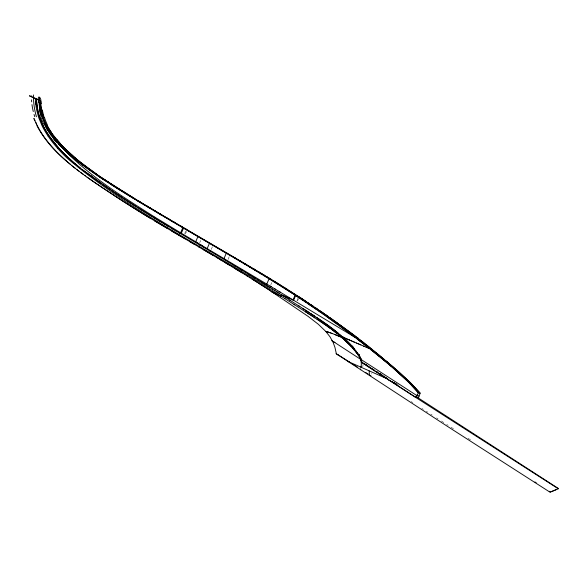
<?xml version="1.0" encoding="UTF-8"?>
<svg xmlns="http://www.w3.org/2000/svg" width="588" height="588" viewBox="0 0 588 588"><rect width="100%" height="100%" fill="white"/><g stroke="black" fill="none" stroke-linecap="round" stroke-linejoin="round"><path stroke-width="0.44" stroke-dasharray="2.94 2.21" d="M184.676 233.568L185.757 231.047M185.396 233.995L186.484 231.474M199.744 242.668L200.692 240.455M211.224 249.474L212.503 246.49M228.048 259.448L229.349 256.397M270.811 284.835L271.781 282.578M297.006 300.608L298.028 298.219M297.55 300.946L298.572 298.572M426.307 411.255L427.785 412.21M430.739 414.106L432.209 415.055M421.839 408.381L423.331 409.344M411.255 401.582L412.783 402.56M443.859 422.566L440.963 420.699M446.74 424.433L448.181 425.359M436.597 417.884L438.053 418.825M451.047 427.211L453.907 429.064M468.048 438.236L470.848 440.052M371.315 374.041L371.263 373.454M363.039 364.479A14.325 13.752 -80.2 0 1 362.796 366.75"/><path stroke-width="0.88" d="M361.135 366.302L360.951 367.441M360.635 369.286L360.554 369.742M197.134 242.631L180.612 232.774L182.787 227.696M181.332 233.208L183.515 228.122M195.708 241.778L197.928 236.589M207.167 248.606L209.431 243.336M223.977 258.61L226.277 253.237M266.783 284.07L269.061 278.763L268.246 278.271M293.037 299.968L295.103 295.154L295.639 295.514L293.588 300.306L288.091 297.785M280.388 295.837L280.807 296.021L281.777 294.978L282.644 295.367M57.345 148.066A216.715 181.633 -51.9 0 0 67.488 158.459C132.425 213.194 210.225 249.51 280.807 296.021L281.77 294.978L290.215 300.402M551.213 491.715L556.799 489.392M556.711 489.4L558.6 488.628L415.995 396.488M556.094 489.686L550.03 492.207L446.858 425.999L338.188 355.02M418.45 398.061L420.148 393.166L411.607 383.898M415.819 397.525L416.245 397.628L418.355 392.762L411.365 384.971M269.451 290.163L308.208 316.447L318.343 324.282L325.767 331.419L327.685 331.977M336.285 353.425L334.94 347.376L333.051 342.245L330 336.814L325.767 331.419L326.347 331.581M325.767 331.419L326.134 331.522M325.987 331.478L327.369 331.882M326.641 331.669L328.295 332.176M327.582 331.955L330.559 332.918M33.538 97.792L29.4 95.793L38.463 99.659L38.698 102.584M328.31 332.176L329.603 332.595M329.794 332.661L332.455 333.602M367.346 365.934L361.245 362.142A11.569 11.106 -80.2 0 0 360.841 360.29L360.841 360.29M331.316 333.19L331.698 333.322M361.804 362.311L361.752 361.914A12.208 11.731 -80.2 0 0 361.385 360.319L361.12 359.496A12.392 11.9 -80.3 0 1 361.811 362.34L361.186 361.752M331.889 333.396L332.646 333.675M332.837 333.741L335.109 334.616M334.351 334.322L335.667 334.844M335.314 334.704L335.91 334.94M360.694 359.364L334.197 342.135M335.858 334.917L336.505 335.182M336.417 335.145L337.725 335.689M370.315 348.662L371.983 349.346L370.808 348.397M368.948 348.096L370.844 348.875M364.156 346.303L366.236 347.17M366.001 347.074L369.345 348.464L368.11 347.493M367.75 347.802L368.411 348.081M363.744 346.126L364.215 346.325M337.688 335.667L338.1 335.844M363.965 346.222L360.811 344.891M337.982 335.792L338.475 335.998M359.819 344.472L360.914 344.935M338.563 336.035L339.144 336.285M338.269 335.917L338.842 336.16M358.063 343.73L359.136 344.186M358.834 344.053L359.9 344.509M356.313 342.98L357.482 343.48M357.342 343.421L358.114 343.752M339.026 336.233L340.136 336.711M354.211 342.084L356.534 343.076M353.726 341.871L352.153 341.194M353.579 341.812L354.505 342.209M340.018 336.659L342.863 338.365M384.361 377.173L383.133 376.643M384.853 377.386L386.088 377.915M387.169 378.385L387.764 378.635M351.367 340.849L352.249 341.238M349.537 340.062L350.83 340.621M343.024 337.211L343.399 337.372M350.705 340.57L351.462 340.893M386.353 378.444L347.861 361.407M345.112 338.122L341.922 336.402M347.875 339.335L349.228 339.923M348.706 339.695L349.764 340.158M345.663 338.365L347.177 339.033M344.906 338.034L347.942 339.364M285.739 296.742L289.487 298.403M284.041 295.992L286.665 297.161M282.475 295.294L284.563 296.227M274.434 293.096L275.037 293.361M274.508 293.125L270.84 291.067M279.212 295.308L280.483 295.882M277.823 294.676L279.102 295.257M276.522 294.088L277.992 294.757M275.654 293.691L276.867 294.243M274.787 293.294L275.956 293.831M275.037 293.405L273.927 292.897M273.06 292.501L274.104 292.978M273.155 292.537L271.347 291.699M39.102 100.144L37.801 99.526L38.22 100.004M39.852 100.497L40.785 100.938L41.035 103.863M34.06 98.034L35.096 98.527M35.618 98.777L36.14 99.019M36.662 99.269L37.698 99.762M357.739 338.129L358.548 338.659M357.857 338.196L349.978 333.572M358.092 338.335L359.929 339.739M354.601 337.1L361.142 342.062M353.182 335.991L354.726 337.167L279.138 291.508M184.514 228.218L226.821 253.009M180.788 236.303L185.323 238.963M176.429 233.745L194.444 244.314M180.597 225.917L186.477 229.364M226.505 252.825L235.274 257.978M172.821 221.345L182.471 227.012M235.075 257.853L241.043 261.366M168.954 219.067L174.496 222.33M222.036 250.745L171.071 220.801M221.823 250.62L231.547 256.339M180.34 236.104L154.512 220.838M171.645 231.003L175.981 233.554M189.424 241.44L199.031 247.019M240.566 261.087L254.839 269.532M167.021 217.935L169.682 219.493M244.931 263.659L246.607 264.651M162.994 215.553L167.124 217.986M163.185 215.664L159.782 213.657M231.341 256.221L236.839 259.462M165.147 217.31L172.798 221.816M236.758 259.411L240.095 261.381M160.134 214.348L165.272 217.384M198.59 246.828L212.9 255.214M157.452 212.275L161.266 214.532M155.261 210.974L157.738 212.444M239.5 261.028L250.179 267.371M243.991 263.696L245.108 264.357M156.834 212.393L161.421 215.105M153.762 210.577L157.584 212.841M179.428 232.973L200.626 245.527M177.216 231.657L180.487 233.598M199.288 244.733L203.896 247.467M167.778 228.651L144.089 214.517M203.191 249.54L217.553 257.985M152.799 209.512L155.548 211.143M151.564 208.777L153.652 210.019M151.572 209.277L154.049 210.747M149.962 208.314L151.858 209.446M150.337 208.542L146.169 206.057M201.419 245.181L271.266 286.76M196.421 242.205L202.14 245.608M175.004 230.342L177.238 231.672M203.345 247.136L209.82 250.988M175.944 230.9L171.652 228.35M209.49 250.789L215.884 254.597M253.898 268.973L256.655 270.62M256.574 270.568L259.264 272.178M249.305 266.849L252.943 269.017M149.867 207.77L151.755 208.894M147.882 206.586L150.337 208.049M147.875 207.072L149.102 207.807M146.64 206.337L142.105 203.617M215.862 254.582L219.53 256.765M172.791 229.026L166.25 225.123M219.368 256.669L225.616 260.403M167.382 225.799L168.447 226.439M217.119 257.801L222.433 260.903M258.139 271.502L264.644 275.412M252.862 268.973L259.381 272.891M254.428 269.907L255.912 270.796M146.103 205.521L147.985 206.645M145.39 205.087L147.051 206.087M144.229 204.396C216.039 248.555 291.619 287.179 358.327 339.21L391.358 365.964L411.027 383.957A170.219 156.878 81.2 0 1 419.259 392.96M143.354 204.367L145.412 205.602M180.612 232.774L154.806 217.119M225.402 260.278L228.151 261.917M228.048 261.858L232.944 264.791M166.331 225.167L156.68 219.346M165.279 224.542L163.192 223.286M219.567 259.264L229.79 265.328M261.109 273.28L262.101 273.876M144.56 204.587L140.495 202.147M144.486 204.8L138.636 201.015M142.406 203.801L134.299 198.913M139.628 202.132L140.855 202.867M270.142 286.084L275.757 289.465M232.282 264.394L235.038 266.055M234.186 265.541L238.081 267.885M224.462 262.197L232.253 266.812M264.078 275.074L273.854 281.005M258.242 272.2L261.417 274.118M140.885 202.382L138.011 200.64M138.4 201.39L139.011 201.765M136.563 200.28L137.79 201.023M274.633 288.789L280.27 292.192M237.912 267.783L240.396 269.282M240.117 269.113L242.153 270.34M161.105 222.029L162.148 222.661M266.54 276.558L267.489 277.132M260.94 273.824L264.269 275.846M138.841 201.405L127.684 194.599M135.402 199.582L119.754 189.968M241.646 270.032L245.63 272.45M159.025 220.772L160.068 221.404M231.841 266.643L242.278 272.92M268.709 277.867L271.127 279.344M263.644 275.463L266.349 277.11M136.365 199.641L136.916 199.971M136.784 199.891L108.655 182.287M132.645 197.906L133.748 198.575M132.094 197.568L131.058 196.936M245.556 272.406L255.523 278.491M157.724 219.986L134.895 205.807M155.739 218.78L154.725 218.163M234.311 268.135L244.821 274.486M150.734 218.486L142.09 213.29M266.092 276.955L270.678 279.756M133.028 197.605L133.814 198.083M130.08 196.341L128.515 195.385M248.099 273.949L250.569 275.456M153.086 217.163L154.181 217.825M272.744 280.329L275.978 282.306M131.462 196.649L132.249 197.127M252.098 276.389L260.499 281.556M151.998 216.494L150.91 215.825M274.964 281.689L277.595 283.306M270.171 279.447L272.398 280.821M129.125 195.209L129.904 195.694M126.949 194.422L127.728 194.9M125.384 193.459L126.163 193.937M143.538 214.106L140.098 212.055M277.191 283.056L279.418 284.43M272.303 280.755L274.633 282.196M128.346 194.731L119.445 189.476M124.061 192.644L124.605 192.982M257.338 279.609L258.654 280.417M148.948 214.613L149.933 215.223M244.432 274.324L247.379 276.066M141.546 212.871L138.114 210.827M279.212 284.305L280.836 285.312M273.92 281.755L275.75 282.887M126.192 193.401L125.119 192.732M122.98 191.975L123.524 192.313M122.444 191.644L121.371 190.975M259.969 281.233L268.848 286.768M154.754 217.09C121.657 196.061 87.671 175.209 60.777 146.25M146.985 213.4L147.963 214.01M280.535 285.121L282.762 286.51M275.544 282.762L278.793 284.783M124.582 192.401L123.517 191.732M120.827 190.637L108.464 182.817M261.285 282.042L266.349 285.202M146.008 212.797L143.082 210.974M246.989 275.904L249.929 277.654M139.554 211.643L137.144 210.225M282.453 286.319L284.996 287.899M277.984 284.276L280.425 285.805M122.98 191.401L121.378 190.394M119.217 189.63L117.607 188.623M249.547 277.499L257.61 282.475M137.599 210.43L135.218 209.027M136.644 209.828L133.3 207.821M284.077 287.326L286.106 288.605M280.219 285.672L283.681 287.848M252.112 279.094L265.203 287.326M141.194 209.791L142.134 210.379M334.954 342.532L334.447 342.216M338.614 355.137L339.011 355.387M285.702 288.348L287.326 289.362M281.343 286.378L282.461 287.084M120.841 190.064L101.364 178.201M117.071 188.292L114.432 186.624M267.665 286.025L270.105 287.554M139.312 208.608L140.253 209.196M134.718 208.63L132.344 207.219M339.114 355.453L340.702 356.46M287.223 289.303L289.458 290.715M283.578 287.789L285.305 288.877M118.21 188.41L118.996 188.902M270.01 287.495L272.611 289.142M131.389 206.616L132.807 207.424M130.433 206.013L131.852 206.822M288.951 290.391L290.884 291.619M284.702 288.495L286.937 289.913M116.652 187.418L117.431 187.91M112.867 185.632L113.646 186.131M272.362 288.98L274.964 290.626M137.438 207.417L138.371 208.012M129.507 205.425L130.903 206.219M344.237 358.695L342.657 357.695M340.996 356.644L342.481 357.585M290.575 291.42L292.412 292.589M285.819 289.2L288.568 290.95M115.873 186.925L114.315 185.933M112.087 185.132L110.522 184.14M274.706 290.465L279.418 293.463M294.044 304.481L306.319 312.301M258.507 283.129L269.12 289.855M136.497 206.822L123.443 198.413M129.977 205.638L127.662 204.249M129.051 205.05L125.817 203.073M363.435 363.09L364.413 363.715M365.31 364.281L366.206 364.854M348.184 361.201L349.684 362.164M344.627 358.945L346.2 359.944M346.597 360.194L347.78 360.951M292.199 292.449L293.949 293.566M287.863 290.501L292.265 293.324M276.728 291.751L277.881 292.486M299.814 306.546L289.686 300.064M280.807 296.021L284.996 298.704M294.522 304.782L284.489 298.373M133.564 204.955L134.233 205.381M127.214 203.874L123.98 201.897M383.699 375.857L384.405 376.313M393.776 382.296L394.423 382.7M395.746 383.552L396.172 383.817M365.383 364.178L366.206 364.7M377.011 371.741L378.062 372.263M380.179 373.608L380.884 374.056M381.921 374.879L382.626 375.328M385.441 377.121L386.147 377.577M391.998 381.311L392.416 381.575M393.688 382.391L394.114 382.656M395.805 383.743L396.231 384.008M397.503 384.824L397.929 385.096M368 366.001L369.154 366.728M369.801 367.14L370.793 367.772M371.601 368.286L372.498 368.867M373.402 369.44L374.299 370.014M379.819 373.534L380.517 373.983M558.24 488.753L410.255 393.931M360.393 368.992L360.767 369.227M365.721 372.395L366.295 372.763M367.449 373.498L368.029 373.872M351.808 363.516L352.513 363.965M353.219 364.413L353.925 364.869M354.63 365.317L355.336 365.765M356.747 366.662L357.453 367.118M293.824 293.493L297.08 295.58M289.399 291.486L290.942 292.471M113.543 185.441L112.264 184.617M279.013 293.206L281.777 294.978A6.453 2.705 42.8 0 1 281.505 294.801L281.233 294.632M298.219 305.525L304.084 309.281M305.326 311.662L310.685 315.102M132.234 204.102L132.903 204.528M125.376 202.698L123.061 201.309M417.068 394.93L418.906 396.106M415.65 396.43L416.877 397.216M370.337 375.342L370.91 375.71M111.801 184.316L98.181 175.702M109.647 183.258L110.478 183.787M107.994 182.515L106.59 181.611M305.26 310.038L309.538 312.801M303.114 308.663L308.369 312.037M307.473 313.044L309.619 314.418M130.911 203.25L131.572 203.676M123.546 201.522L121.282 200.163M296.896 295.455L302.585 299.152M291.832 293.044L293.882 294.368M295.639 295.521L299.402 297.962M130.249 202.831L128.838 201.919M122.657 200.956L120.4 199.589M417.068 395.717L361.135 359.54M298.307 296.367L301.997 298.77M293.463 294.096L298.403 297.308M106.127 181.31L104.84 180.479M310.56 315.021L314.742 317.748M266.107 287.995L269.811 290.31M128.603 201.772L127.567 201.096M120.885 199.81L118.629 198.443M120.003 199.236L117.747 197.869M380.737 374.637L390.733 381.12M381.494 375.298L388.653 379.936M390.447 380.928L416.245 397.628L415.025 396.841M388.242 379.672L410.939 394.372M309.435 312.735L311.662 314.183M109.544 182.861L106.825 181.097M311.743 315.793L312.801 316.484M125.964 200.06L126.765 200.574M118.239 198.09L114.285 195.613M381.267 374.975L361.245 362.142A14.399 13.811 -80.1 0 1 361.098 366.302M366.802 365.758L381.708 375.431M310.508 313.426L320.085 319.784M108.199 181.986L101.944 177.863M104.613 180.325L103.003 179.281M124.369 199.016L125.171 199.538M116.483 196.951L117.357 197.517M115.138 196.164L115.983 196.723M534.977 481.954L536.19 482.748M549.288 491.296L550.456 492.06M302.181 298.888L326.671 315.403L352.815 334.315M314.823 317.799L316.983 319.225M313.852 317.167L314.903 317.851M123.568 198.494L115.123 192.915M122.774 197.972L112.065 190.872M114.785 195.841L108.912 191.967M303.805 299.954L306.649 301.82M298.586 297.425L323.157 314.043L349.331 333.058M312.654 314.83L314.793 316.241M106.604 180.95L105.201 180.024M102.775 179.127L94.712 173.732M113.087 194.724L113.94 195.282M111.742 193.944L112.587 194.496M301.027 299.027L303.474 300.644M110.559 193.062L111.404 193.614M110.059 192.827L107.303 190.902M316.932 319.188L318.012 319.909M104.848 179.788C83.812 166.331 62.6 151.248 48.738 130.007M101.011 177.966L76.006 159.98M108.405 191.739L105.693 189.836M308.274 302.894L309.648 303.812M304.29 301.188L306.076 302.372M106.796 190.674L104.091 188.763M317.939 319.857L319.034 320.585M105.186 189.601L103.29 188.226M310.618 304.459L313.529 306.407M316.836 317.594L326.825 324.48M318.939 320.519L321.048 321.937M113.749 191.997L81.982 169.447M103.584 188.535L101.775 187.212M102.79 187.998L99.519 185.69M308.024 303.68L310.942 305.642M319.923 321.18L322.04 322.606M101.276 186.984L98.02 184.676M101.481 177.554L98.578 175.577M315.469 307.715L317.41 309.031M110.5 189.821L108.42 188.41M99.027 185.463L95.888 183.228M311.919 306.304L312.889 306.965M107.891 188.05L102.922 184.654M97.527 184.448L84.87 175.621M321.871 322.496L324.936 324.591M319.35 310.354L320.32 311.023M314.837 308.296L316.785 309.626M320.71 320.203L329.53 326.443M322.827 323.143L325.87 325.245M95.396 183L86.995 177.142M98.064 175.231L86.539 166.992M94.205 173.387L84.525 166.514M321.291 311.684L324.209 313.698M318.74 310.971L321.445 312.845M97.365 174.754L79.953 161.898M325.723 314.749L327.994 316.329M101.092 183.39L82.665 169.976L69.965 159.385A238.522 198.575 -52.4 0 1 64.805 154.49C53.552 143.303 43.387 130.279 38.852 114.844A67.216 55.801 -60.8 0 1 37.706 110.14L37.331 108.148M322.202 313.375L324.48 314.97M325.678 325.105L326.796 325.884M331.029 318.461L329.515 317.395M326.597 325.752L332.764 330.199M327.523 317.116L326.002 316.043M331.786 318.997L334.822 321.151M327.501 326.384L330.309 328.391M328.28 317.652L330.559 319.277M335.579 321.687L338.122 323.518M332.08 320.364L334.631 322.202M339.32 324.378L341.701 326.105M327.435 324.914L330.397 327.082M335.829 323.062L338.218 324.804M85.356 175.849L80.659 172.541M342.892 326.972L345.876 329.155M91.405 176.062L90.772 175.599M339.408 325.671L345.479 330.162M346.648 329.728L348.963 331.441M83.246 174.32L76.513 169.403M331.904 329.559L340.805 336.579M84.113 166.213L82.629 165.103M349.735 332.014L358.217 338.401L356.673 337.233M330.294 327.009L331.382 327.825M346.251 330.743L354.726 337.167M331.242 327.714L331.632 328.008M86.326 166.83L76.793 159.319M353.586 334.895L355.902 336.645M331.434 327.861L340.283 334.962M82.416 164.941L72.831 157.393M350.103 333.639L352.41 335.395M333.433 330.706L336.667 333.19M332.022 328.302L332.411 328.596M358.268 339.857L358.687 340.173M359.268 340.621L359.672 340.93M79.079 171.218L72.971 166.624M360.084 341.246L360.642 341.672M332.801 328.89L333.183 329.192M361.025 341.966L362.061 342.767M362.972 343.473L361.635 342.436M363.884 344.178L362.575 343.164M333.572 329.486L334.726 330.39M363.685 344.024L364.795 344.891M365.501 345.443L368.433 347.751M364.634 344.766L365.707 345.604M360.936 340.533L359.643 339.519M366.361 346.119L366.831 346.479M362.127 341.474L360.782 340.415M367.243 346.81L368 347.398M362.965 342.128L365.126 343.848M361.642 341.084L363.362 342.444M364.046 342.988L364.531 343.37M369.058 348.236L372.704 351.139M335.109 330.691L335.498 331M365.082 343.804L367.03 345.362M74.977 168.05L71.493 165.434M365.707 344.303L366.126 344.641M371.028 349.794L371.866 350.463M368.132 346.236L366.802 345.178M372.542 351.007L373.542 351.808M368.97 346.92L371.116 348.647M367.662 345.869L369.389 347.251M374.144 352.286L375.217 353.153M373.343 351.646L374.38 352.477M335.88 331.301L337.02 332.227M79.725 161.715L75.198 157.981M75.778 159.796L65.268 150.712L55.639 140.561M80.262 168.087L74.985 163.765M369.889 347.648L370.374 348.045M374.938 352.925L376.055 353.829M376.533 354.211L377.334 354.858M375.739 353.572L378.922 356.152M371.52 348.971L373.578 350.646M377.731 355.181L379.723 356.798M338.379 334.565L339.533 335.513M374.262 351.205L375.181 351.947M373.505 350.58L374.38 351.293M380.245 357.225L382.104 358.754M379.407 356.541L381.311 358.099M375.791 352.447L376.548 353.072M375.026 351.822L378.069 354.329M72.015 165.676C58.014 154.659 45.151 141.524 36.875 125.582M376.776 353.263L380.781 356.571M382.501 359.077L383.567 359.959M381.913 358.592L382.744 359.283M384.39 360.635L382.898 359.408M337.733 332.808L338.225 333.22M379.598 355.586L382.648 358.121M378.378 354.579L379.179 355.24M384.883 361.047L386.037 361.995M384.089 360.385L385.214 361.319M385.28 361.37L390.814 366.001M381.12 356.85L381.884 357.489M386.47 362.362L387.676 363.362M339.695 335.645L341.422 337.108M383.185 358.577L384.177 359.4M382.384 357.901L383.413 358.761M388.447 364.009L388.844 364.339M76.506 159.083L64.283 147.985A178.377 154.74 -41.3 0 1 62.019 145.611L59.998 143.487M72.544 157.15L71.229 156.048M70.545 164.478C59.087 154.953 48.348 144.236 40.535 131.462M385.324 360.363L386.382 361.252M383.993 359.246L385.588 360.584M389.234 364.67L389.631 365.001M386.47 361.326L387.97 362.59M385.706 360.687L387.176 361.921M388.389 362.943L390.689 364.898M387.235 361.973L388.764 363.259M390.131 365.42L391.601 366.669M74.889 163.692L60.792 150.388L49.862 137.033M388.771 363.266L389.543 363.921M390.946 366.111L392.387 367.331M391.152 365.28L393.387 367.191M390.358 364.604L391.461 365.552M391.762 366.802L393.174 368.007M391.843 365.876L392.233 366.206M340.959 336.711C346.148 338.784 351.624 346.156 356.13 351.33M74.977 157.797L66.231 149.903L58.8 142.149M71.016 155.857L67.311 152.623M392.747 366.64L393.769 367.522M392.578 367.493L409.189 382.729M393.541 367.324L394.923 368.514M393.387 368.184L407.477 381.031L418.355 392.762L420.148 393.166L409.152 381.465L395.937 369.389M394.342 368.007L395.695 369.183M395.136 368.698L398.01 371.19M340.415 335.072L340.805 335.41M340.768 335.38L341.481 336.013M398.774 371.866L410.872 383.163M341.569 336.086L342.517 336.939M342.819 338.328L351.661 346.979M343.319 338.769L349.647 344.855M79.351 162.619L71.295 154.578M409.917 383.472L410.645 384.221M350.058 345.281L351.462 346.766M351.617 346.935L352.903 348.353M352.168 345.957L352.543 346.369M58.638 143.964L56.764 141.87M352.726 346.575L353.094 346.986M352.462 347.861L356.13 352.197M353.454 348.985L354.917 350.698M57.374 148.036L55.36 145.706A156.099 131.036 -55.5 0 1 48.084 136.137M354.277 349.059L355.814 350.94M56.25 139.143L56.793 139.797M53.243 137.629L53.751 138.268M355.821 351.808L357.835 354.49A34.986 33.34 -82.1 0 1 358.717 355.821L358.746 355.872M356.019 351.19L356.438 351.734M356.174 352.256L357.32 353.778A36.213 34.494 -82.2 0 1 358.981 356.247L358.974 356.255A20.337 19.463 -80.9 0 1 360.503 359.283L360.797 360.128L360.517 359.349M356.6 351.94L358.371 354.38A37.132 35.434 -81.8 0 1 359.128 355.542L359.4 355.997A21.888 20.984 -80.5 0 1 361.039 359.224L361.069 359.356M52.281 133.983L50.987 132.116M51.523 132.903L52.082 133.697M49.502 132.572L48.282 130.734M48.789 131.506L49.318 132.293M49.392 129.617L47.922 127.067M45.798 130.734L44.938 129.242A91.787 76.521 -59.4 0 1 41.505 122.311M40.197 130.911L38.294 127.567M46.768 128.265L45.364 125.744M37.992 126.993L33.714 118.423M47.224 125.744L46.966 125.244M44.666 124.369L44.453 123.943M35.736 122.348L36.544 124.112M360.856 358.827L361.032 359.268M34.251 118.703L34.971 120.547M42.711 117.218L40.932 110.353M41.991 110.346L41.851 109.581M37.706 110.14L36.338 98.718L36.713 103.554M39.616 109.067L39.477 108.31M37.287 107.861L36.757 103.98M40.998 103.51L40.851 101.856M38.624 101.812L38.529 100.585M48.106 136.115A116.578 97.667 -57.8 0 1 43.372 128.338A98.233 82.151 -58.9 0 1 42.049 125.736L38.72 117.696L36.64 109.89A74 61.689 -60.2 0 1 35.75 104.098A86.715 71.56 -61.2 0 1 35.515 101.974L35.295 98.387M369.139 370.91L369.484 375.592M40.829 101.555C41.579 97.689 37.264 94.176 38.507 100.276M34.743 116.674A73.676 60.615 -62.4 0 1 34.06 114.476M33.281 111.551A73.676 60.615 -62.4 0 1 31.973 104.613M31.656 101.864A73.676 60.615 -62.4 0 1 31.48 99.835M31.318 96.469A73.676 60.615 -62.4 0 1 31.304 95.793M36.456 116.762A73.992 57.293 -66.7 0 1 33.413 94.933M342.738 336.939A132.256 124.355 -80.9 0 1 354.49 348.853M356.041 351.411A34.641 33.134 -80.8 0 1 361.003 358.746M359.261 354.836A34.545 32.796 -83.7 0 1 359.533 355.233M359.349 354.865A37.029 35.177 -83 0 1 359.503 355.093M48.767 129.985A72.559 60.535 -60.1 0 1 42.652 117.255M40.917 110.36A81.467 68.142 -59.7 0 1 39.499 97.388M55.434 140.797A138.07 110.919 -62.5 0 1 49.017 132.579M48.664 131.631A93.507 74.345 -66.6 0 1 46.628 128.397M45.776 125.413A66.936 53.442 -66.5 0 1 41.638 114.991M41.285 115.189A74.47 61.622 -60.7 0 1 38.933 102.18M41.586 122.245A70.273 58.3 -60.8 0 1 37.764 110.118M49.892 137.004A123.179 102.915 -57.9 0 1 45.835 130.712M40.072 108.082A79.079 64.864 -61.4 0 1 39.345 102.393M41.167 116.762A69.796 58.3 -59.1 0 1 39.227 109.221M43.909 124.355A65.018 53.008 -63.1 0 1 40.8 116.99M48.113 130.896A84.9 67.796 -66 0 1 44.468 124.619M53.53 137.32A126.082 100.548 -65.1 0 1 49.833 132.249M56.492 142.171A164.824 132.873 -60.3 0 1 53.449 138.592M60.711 146.338A188.248 149.771 -63.7 0 1 58.557 144.053M337.982 354.946A9.489 0.911 31.1 0 1 336.057 353.608M336.365 353.822A9.628 0.691 31.5 0 1 338.475 355.115M333.602 341.885A34.273 2.602 31.4 0 1 331.786 340.665M332.257 340.989A36.324 2.808 31.4 0 1 334.197 342.194M35.75 104.098A87.34 73.037 -59.6 0 1 35.537 101.967M58.932 142.024A134.005 116.167 -49.1 0 1 52.236 133.579M51.59 132.844A91.155 79.145 -49.5 0 1 49.473 129.558M47.65 127.258A65.981 56.926 -53.1 0 1 43.086 116.762M43.299 116.667A74.103 62.431 -59.4 0 1 40.778 103.591M41.3 109.787A78.564 66.848 -58.1 0 1 40.432 104.025M44.254 117.696A69.546 57.933 -61.4 0 1 42.387 110.191M47.407 124.957A64.217 54.588 -57.7 0 1 44.497 117.585M51.097 132.028A83.092 71.92 -51.5 0 1 47.356 125.656M56.11 139.268A122.363 106.318 -47.2 0 1 52.089 134.13M60.145 143.34A159.657 138.209 -48.5 0 1 56.962 139.643"/></g></svg>
